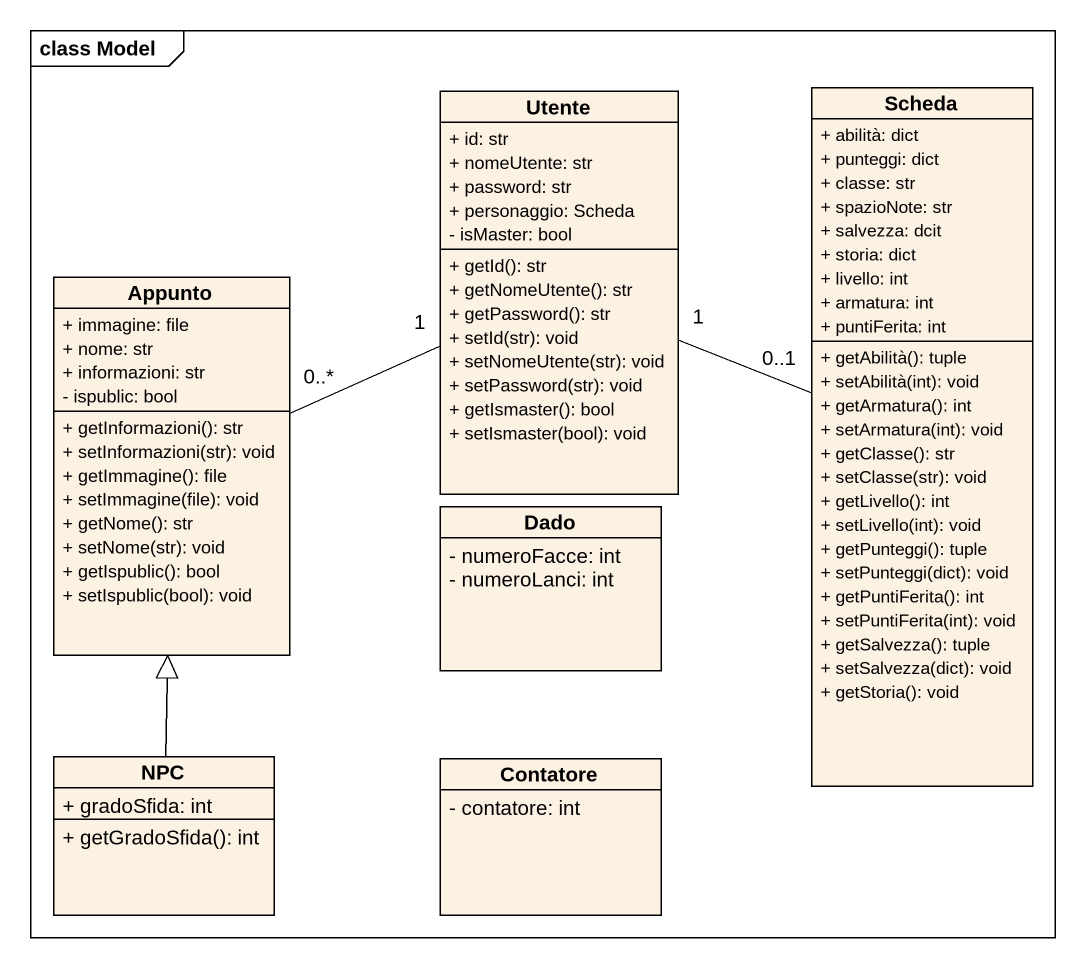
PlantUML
@startuml
mainframe class Model
hide circle
hide empty members
skinparam classAttributeIconSize 0
class Utente {
  + id: str
  + nomeUtente: str
  + password: str
  + personaggio: Scheda
  - isMaster: bool
  + getId(): str
  + getNomeUtente(): str
  + getPassword(): str
  + setId(str): void
  + setNomeUtente(str): void
  + setPassword(str): void
  + getIsmaster(): bool
  + setIsmaster(bool): void
}
class Scheda {
  + abilità: dict
  + punteggi: dict
  + classe: str
  + spazioNote: str
  + salvezza: dcit
  + storia: dict
  + livello: int
  + armatura: int
  + puntiFerita: int
  + getAbilità(): tuple
  + setAbilità(int): void
  + getArmatura(): int
  + setArmatura(int): void
  + getClasse(): str
  + setClasse(str): void
  + getLivello(): int
  + setLivello(int): void
  + getPunteggi(): tuple
  + setPunteggi(dict): void
  + getPuntiFerita(): int
  + setPuntiFerita(int): void
  + getSalvezza(): tuple
  + setSalvezza(dict): void
  + getStoria(): void
}
class Appunto {
  + immagine: file
  + nome: str
  + informazioni: str
  - ispublic: bool
  + getInformazioni(): str
  + setInformazioni(str): void
  + getImmagine(): file
  + setImmagine(file): void
  + getNome(): str
  + setNome(str): void
  + getIspublic(): bool
  + setIspublic(bool): void
}
class Dado {
  - numeroFacce: int
  - numeroLanci: int
}
class NPC {
  + gradoSfida: int
  + getGradoSfida(): int
}
class Contatore {
  - contatore: int
}
Utente "1" -right- "0..1" Scheda
Appunto "0..*" -right- "1" Utente
NPC -up-|> Appunto
@enduml
